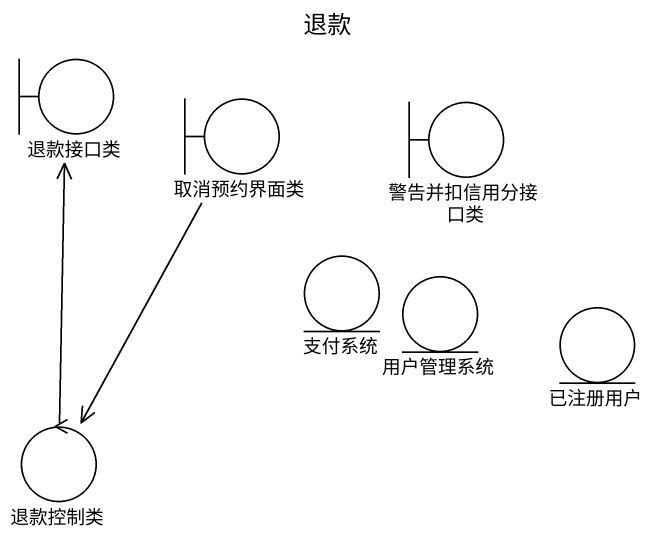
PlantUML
@startuml
title 退款
boundary 退款接口类
boundary 取消预约界面类
boundary 警告并扣信用分接口类
entity 支付系统
entity 用户管理系统
entity 已注册用户
control 退款控制类
取消预约界面类 --> 退款控制类
退款控制类 -up-> 退款接口类
@enduml
